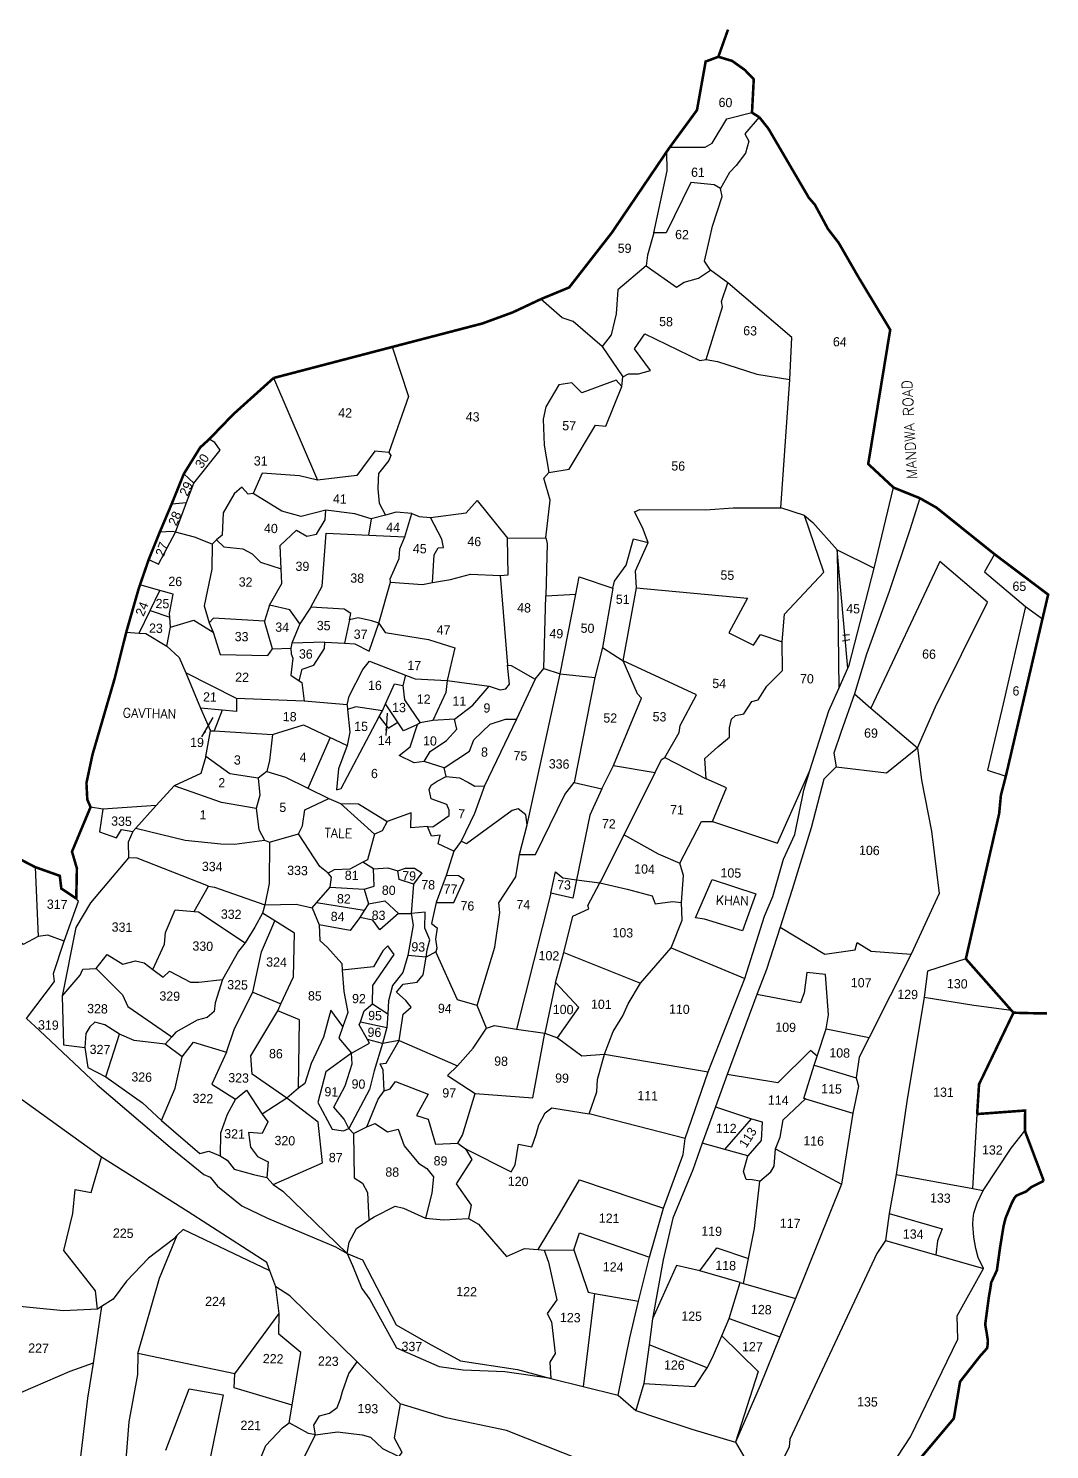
# Model space of a CAD drawing. Header units: metres. Extents: x 275735 to 277151, y 2071709 to 2073657.
# Drawn here: x 276339 to 277151, y 2072525 to 2073657 of the extents above; entities that cross this region are included whole.
import ezdxf
from ezdxf.enums import TextEntityAlignment as Align

# ---------------------------------------------------------------- set-up
doc = ezdxf.new("R2010")
doc.units = ezdxf.units.M
doc.linetypes.add('DIVIDE', pattern=[1.25, 0.5, -0.25, 0, -0.25, 0, -0.25])
for name, color, linetype in [('OFF', 1, 'Continuous'), ('OTHERS', 1, 'Continuous'), ('POLY_PARCEL', 6, 'Continuous'), ('POLY_ROAD', 30, 'Continuous'), ('POLY_WATER', 4, 'Continuous'), ('SYM_ARROW', 1, 'Continuous'), ('TEXT_MAPIN', 7, 'Continuous'), ('TEXT_MAPOUT', 7, 'Continuous'), ('TEXT_PARCEL', 7, 'Continuous'), ('V_BOUND_LINE', 7, 'Continuous'), ('V_DIVIDE_LINE', 7, 'DIVIDE')]:
    doc.layers.add(name, color=color, linetype=linetype)
doc.styles.get("Standard").update_dxf_attribs({"font": 'simplex.shx'})
doc.styles.add('TEXT_MAP', font='', dxfattribs={"height": 1.8})
doc.styles.get('TEXT_MAP').set_extended_font_data('Kruti Dev 050')
doc.dimstyles.get("Standard").update_dxf_attribs({"dimtxt": 0.18, "dimasz": 0.18, "dimexe": 0.18, "dimexo": 0.0625, "dimgap": 0.09, "dimtad": 0, "dimtih": 1, "dimtoh": 1, "dimdec": 4, "dimzin": 0, "dimdsep": 46, "dimtxsty": 'Standard', "dimcen": 0.09, "dimadec": 0, "dimazin": 0, "dimtfac": 1, "dimtdec": 4, "dimtofl": 0, "dimtmove": 0, "dimatfit": 3, "dimfxl": 1, "dimtolj": 1, "dimtzin": 0, "dimarcsym": 0})

# ---------------------------------------------------------------- blocks, each defined once
blk = doc.blocks.new('TEXTARROW')
blk.add_leader([(0.04, -0.01), (8.68, -0.01)], dimstyle='Standard', override={"dimtxt": 2.5, "dimasz": 2.5, "dimexe": 1.25, "dimexo": 0.625, "dimgap": 0.625, "dimtad": 1, "dimtih": 0, "dimtoh": 0, "dimzin": 8, "dimcen": 2.5, "dimtofl": 1})

msp = doc.modelspace()

# ---------------------------------------------------------------- linework, layer by layer
at = {"layer": 'OFF'}
for points in [[(276611.4, 2073266.4), (276609.5, 2073253.5)], [(276480, 2073077.2), (276483.7, 2073097.8)]]:
    msp.add_lwpolyline(points, dxfattribs=at)
at = {"layer": 'OTHERS'}
for points in [[(276991, 2073147.7), (276982.3, 2073241.8)], [(276987, 2073173.8), (276992.2, 2073174.5)], [(276986.5, 2073169.3), (276992.4, 2073170.3)]]:
    msp.add_lwpolyline(points, dxfattribs=at)
at = {"layer": 'POLY_PARCEL'}
for points in [[(276849.2, 2073562.5), (276877.4, 2073562.5), (276883, 2073565.8), (276894.6, 2073585), (276914.6, 2073590)], [(276920.4, 2073586.4), (276908.8, 2073573.2), (276912.1, 2073567.2), (276909.4, 2073557.8), (276902, 2073548), (276896.6, 2073542.4), (276889.4, 2073529.6)], [(276836.5, 2073494.2), (276847.1, 2073543.7), (276846.7, 2073558.9)], [(276889.4, 2073529.6), (276884.4, 2073532.5), (276865.8, 2073534.4), (276846.2, 2073494.2), (276836.5, 2073494.2)], [(276881.6, 2073464.5), (276876.8, 2073471.6), (276880.9, 2073488.9), (276883.1, 2073499.5), (276890.9, 2073523.2), (276889.4, 2073529.6)], [(276836.5, 2073494.2), (276831.3, 2073476.6), (276830.4, 2073468.1)], [(276830.4, 2073468.1), (276807.8, 2073449), (276806.6, 2073429.9), (276802.5, 2073413.1), (276795.3, 2073403.8)], [(276830.4, 2073468.1), (276854.4, 2073450.9), (276860.7, 2073455), (276872, 2073458.2), (276881.6, 2073464.5)], [(276895.3, 2073454.4), (276881.6, 2073464.5)], [(276878, 2073393.5), (276891.1, 2073435.3), (276890.2, 2073439.6), (276895.3, 2073454.4)], [(276944.8, 2073377.5), (276946.3, 2073411), (276895.3, 2073454.4)], [(276795.3, 2073403.8), (276772.3, 2073423.7), (276763.4, 2073426.6), (276746.6, 2073441.5)], [(276811.7, 2073379.7), (276816.4, 2073382), (276824.4, 2073381.9), (276833.9, 2073384.6), (276821.1, 2073401.8), (276829.4, 2073413.8), (276873.2, 2073392.7), (276878, 2073393.5)], [(276628.3, 2073403.4), (276641.3, 2073363.9), (276625.6, 2073319.4)], [(276795.3, 2073403.8), (276811.7, 2073379.7)], [(276878, 2073393.5), (276887.1, 2073391.8), (276918.4, 2073381.6), (276944.8, 2073377.5)], [(276533.9, 2073378.7), (276568.7, 2073297.2)], [(276811, 2073371.8), (276811.7, 2073379.7)], [(276937.6, 2073275.2), (276944.8, 2073377.5)], [(276811, 2073371.8), (276806.4, 2073376.9), (276779.2, 2073366.9), (276771.2, 2073374.7), (276760.9, 2073373.2), (276750.6, 2073355.6), (276748.3, 2073346), (276749.3, 2073325.2), (276753, 2073303.4)], [(276753, 2073303.4), (276769.2, 2073306), (276790.1, 2073341), (276798.2, 2073340.4), (276811, 2073371.8)], [(276470.3, 2073295), (276491.3, 2073321.1), (276487.2, 2073327.4), (276482.6, 2073329.9)], [(276625.6, 2073319.4), (276614.5, 2073320.4), (276600.1, 2073301), (276568.7, 2073297.2)], [(276625.6, 2073319.4), (276627.2, 2073316.9), (276625.5, 2073313.1), (276617.4, 2073302.6), (276617, 2073297.6), (276616.8, 2073290.4), (276617.8, 2073279), (276622.8, 2073269.4)], [(276462.4, 2073302.3), (276470.3, 2073295)], [(276568.7, 2073297.2), (276554.4, 2073300.8), (276524.8, 2073303), (276517.7, 2073286.6)], [(276750.4, 2073251.3), (276754, 2073281.3), (276749, 2073298.8), (276753, 2073303.4)], [(276464.5, 2073279.6), (276470.3, 2073295)], [(276517.7, 2073286.6), (276513.7, 2073286.1), (276508.5, 2073291.7), (276502.6, 2073286.4), (276493.7, 2073271.4), (276492.8, 2073253.5), (276488.5, 2073249.7)], [(276452.8, 2073278.5), (276464.5, 2073279.6)], [(276455.7, 2073256), (276464.5, 2073279.6)], [(276575.3, 2073273.3), (276555.7, 2073268.4), (276540.3, 2073272.5), (276517.7, 2073286.6)], [(276658.7, 2073267.5), (276687.2, 2073271.4), (276695.9, 2073281), (276720, 2073251)], [(276540, 2073226.6), (276539.1, 2073245.4), (276552, 2073257.5), (276560.3, 2073252.7), (276567.9, 2073254.3), (276575, 2073265.6), (276575.3, 2073273.3)], [(276622.8, 2073269.4), (276611.4, 2073266.4), (276598.6, 2073270.4), (276575.3, 2073273.3)], [(276643.8, 2073270.9), (276631.4, 2073271.7), (276622.8, 2073269.4)], [(276638.4, 2073252.2), (276643.8, 2073270.9)], [(276643.8, 2073270.9), (276649.7, 2073268.3), (276658.7, 2073267.5)], [(276667.8, 2073250.4), (276658.7, 2073267.5)], [(276831.9, 2073247.7), (276827.5, 2073259.5), (276821.1, 2073272), (276825.3, 2073274), (276877.6, 2073273.8), (276899.7, 2073275.2), (276937.6, 2073275.2)], [(276956.4, 2073269.1), (276937.6, 2073275.2)], [(276938.5, 2073168.6), (276940.4, 2073190.6), (276971.8, 2073224.1), (276956.4, 2073269.1)], [(276956.4, 2073269.1), (276963, 2073263.5), (276982.3, 2073241.8)], [(276434.5, 2073234.2), (276442.2, 2073230.4), (276455.7, 2073256)], [(276455.7, 2073256), (276453.5, 2073256.5), (276443.2, 2073255.8)], [(276484.9, 2073246.4), (276471, 2073251.9), (276455.7, 2073256)], [(276563.6, 2073196.2), (276572.6, 2073213), (276575.6, 2073255.1), (276638.4, 2073252.2)], [(276484.9, 2073246.4), (276484.8, 2073226.4), (276478.5, 2073197.2), (276482.5, 2073183.6)], [(276488.5, 2073249.7), (276484.9, 2073246.4)], [(276488.5, 2073249.7), (276494.3, 2073244.2), (276509.4, 2073242.5), (276516.7, 2073238.6), (276523.4, 2073232.1), (276540, 2073226.6)], [(276626.5, 2073218.7), (276633.8, 2073235), (276634.4, 2073242.6), (276638.4, 2073252.2)], [(276661.6, 2073237.9), (276664.9, 2073243.3), (276669.1, 2073243.8), (276667.8, 2073250.4)], [(276714.1, 2073221.4), (276720.5, 2073221.9), (276720, 2073251)], [(276720, 2073251), (276750.4, 2073251.3)], [(276750.4, 2073251.3), (276751.6, 2073246.8), (276750.6, 2073205.1)], [(276803.8, 2073211.3), (276805.3, 2073217), (276814.5, 2073229.5), (276820.4, 2073250.7), (276831.9, 2073247.7)], [(276822.6, 2073211.7), (276822, 2073225.2), (276831.9, 2073247.7)], [(276982.3, 2073241.8), (277011.9, 2073227.2)], [(276982.3, 2073241.8), (276983.7, 2073131.5)], [(276660.2, 2073215.7), (276661.6, 2073237.9)], [(277046.2, 2073084.2), (277060.6, 2073116.7), (277102, 2073200.2), (277064.1, 2073232.5), (277009.3, 2073115.8)], [(277107.7, 2073238.3), (277099.7, 2073224.2), (277132.2, 2073196.7)], [(276530.5, 2073197.7), (276540.5, 2073214.9), (276540, 2073226.6)], [(276660.2, 2073215.7), (276674.6, 2073218.3), (276690.5, 2073222.5), (276714.1, 2073221.4)], [(276714.1, 2073221.4), (276720.1, 2073150)], [(276774.4, 2073206.5), (276777, 2073220.2), (276803.8, 2073211.3)], [(276443.4, 2073209.5), (276427.5, 2073213.9)], [(276435.6, 2073193.6), (276443.4, 2073209.5)], [(276451.2, 2073188.2), (276450.9, 2073191), (276454, 2073206.6), (276443.4, 2073209.5)], [(276617.5, 2073183.3), (276626.9, 2073216)], [(276626.9, 2073216), (276626.5, 2073218.7)], [(276626.9, 2073216), (276652.4, 2073214.2), (276660.2, 2073215.7)], [(276803.8, 2073211.3), (276802.8, 2073204.9), (276795.5, 2073164.1)], [(276812, 2073153.4), (276822.6, 2073211.7)], [(276822.6, 2073211.7), (276911.1, 2073203.4), (276896.1, 2073175.7), (276915.7, 2073165.9), (276921.4, 2073174.3), (276938.5, 2073168.6)], [(276530.5, 2073197.7), (276526.6, 2073185.1)], [(276554.7, 2073183), (276546.9, 2073194), (276530.5, 2073197.7)], [(276748.8, 2073147.4), (276750.6, 2073205.1)], [(276750.6, 2073205.1), (276774.4, 2073206.5)], [(276761.8, 2073143.2), (276774.4, 2073206.5)], [(277132.2, 2073196.7), (277114.6, 2073119.1), (277102.1, 2073066.3), (277116.6, 2073061.5)], [(277132.2, 2073196.7), (277145.8, 2073187)], [(276426.9, 2073175.5), (276435.6, 2073193.6)], [(276435.6, 2073193.6), (276451.2, 2073188.2)], [(276451.7, 2073180.3), (276451.2, 2073188.2)], [(276451.7, 2073180.3), (276470.5, 2073185.9), (276485.7, 2073176.2)], [(276526.6, 2073185.1), (276485.9, 2073187.5), (276482.5, 2073183.6)], [(276532.9, 2073162.9), (276526.6, 2073185.1)], [(276563.6, 2073196.2), (276554.7, 2073183)], [(276594.2, 2073186.1), (276595.4, 2073191.1), (276589.9, 2073194.6), (276563.6, 2073196.2)], [(276594.2, 2073186.1), (276590.3, 2073167.5)], [(276617.5, 2073183.3), (276611.9, 2073185.4), (276601.1, 2073187.7), (276594.2, 2073186.1)], [(276416.6, 2073176.3), (276426.9, 2073175.5)], [(276426.9, 2073175.5), (276432.1, 2073175.1), (276448.8, 2073165)], [(276448.8, 2073165), (276451.7, 2073180.3)], [(276482.5, 2073183.6), (276485.7, 2073176.2)], [(276485.7, 2073176.2), (276491.3, 2073158.6), (276529.3, 2073157.7), (276532.9, 2073162.9)], [(276554.7, 2073183), (276548.5, 2073167.4)], [(276590.3, 2073167.5), (276598.4, 2073167), (276609.9, 2073161.2), (276617.5, 2073183.3)], [(276617.5, 2073183.3), (276622.6, 2073175.9), (276657.2, 2073170.5), (276678, 2073163.9), (276671.9, 2073137.7)], [(276448.8, 2073165), (276458.8, 2073156), (276463.9, 2073143.9)], [(276532.9, 2073162.9), (276547.6, 2073163.6)], [(276548.5, 2073167.4), (276547.6, 2073163.6)], [(276547.6, 2073163.6), (276547.8, 2073159), (276549.2, 2073155.5), (276547.6, 2073142.1), (276554.2, 2073137.6)], [(276574.5, 2073168.3), (276548.5, 2073167.4)], [(276554.2, 2073137.6), (276556.6, 2073146.7), (276565.8, 2073150), (276574.4, 2073163.2), (276574.5, 2073168.3)], [(276574.5, 2073168.3), (276590.3, 2073167.5)], [(276795.5, 2073164.1), (276789.5, 2073140.1)], [(276795.5, 2073164.1), (276812, 2073153.4)], [(276878.2, 2073059.5), (276877.1, 2073075.6), (276887.3, 2073084.9), (276896.6, 2073092.6), (276896.7, 2073100.2), (276898.3, 2073106.9), (276901.5, 2073109.9), (276908, 2073111.2), (276914.4, 2073121.1), (276919.5, 2073122.5), (276926.5, 2073133.3), (276938.9, 2073145.7), (276938.5, 2073168.6)], [(276592.5, 2073118.4), (276594.1, 2073125.4), (276605, 2073146.6), (276610.2, 2073153.1), (276638.9, 2073141.9)], [(276845.1, 2073076.4), (276856.7, 2073096.4), (276857.4, 2073102), (276870.5, 2073126.4), (276812, 2073153.4)], [(276823.5, 2073127.1), (276812, 2073153.4)], [(276504.4, 2073123.4), (276463.9, 2073143.9)], [(276463.9, 2073143.9), (276475.8, 2073115.8)], [(276638.9, 2073141.9), (276636.7, 2073133.9)], [(276638.9, 2073141.9), (276646.6, 2073139.1), (276671.9, 2073137.7)], [(276705.3, 2073133.2), (276714.1, 2073130.3), (276718.6, 2073131.2), (276721.7, 2073134.9), (276720.1, 2073150)], [(276720.1, 2073150), (276723, 2073149.7), (276742.1, 2073138.9)], [(276735.6, 2073022.8), (276761.8, 2073143.2)], [(276742.1, 2073138.9), (276748.8, 2073147.4)], [(276748.8, 2073147.4), (276761.8, 2073143.2)], [(276761.8, 2073143.2), (276789.5, 2073140.1)], [(276789.5, 2073140.1), (276773.1, 2073056.5)], [(276554.2, 2073137.6), (276556.3, 2073136.1), (276558.3, 2073121.3)], [(276623, 2073119.3), (276630.1, 2073135.1), (276636.7, 2073133.9)], [(276636.7, 2073133.9), (276638.1, 2073122.3), (276650.6, 2073104.1)], [(276671.9, 2073137.7), (276670.9, 2073128.1), (276660.7, 2073105.8)], [(276671.9, 2073137.7), (276705.3, 2073133.2)], [(276677.7, 2073107.1), (276692.5, 2073118.2), (276705.3, 2073133.2)], [(276742.1, 2073138.9), (276727.3, 2073106.9)], [(276504.4, 2073123.4), (276504.2, 2073113), (276492.9, 2073114.1)], [(276558.3, 2073121.3), (276504.4, 2073123.4)], [(276592.5, 2073118.4), (276558.3, 2073121.3)], [(276592.5, 2073118.4), (276592.8, 2073114.7)], [(276620.5, 2073113.7), (276623, 2073119.3)], [(276648.3, 2073102.8), (276637.3, 2073097.8), (276623, 2073119.3)], [(276804.4, 2073070.2), (276826.6, 2073123.7), (276823.5, 2073127.1)], [(276996.1, 2073127.1), (277009.3, 2073115.8)], [(276492.9, 2073114.1), (276475.8, 2073115.8)], [(276475.8, 2073115.8), (276483.7, 2073097.8), (276486.6, 2073097.6)], [(276492.9, 2073114.1), (276486.6, 2073097.6)], [(276592.4, 2073086.1), (276585.6, 2073067.3), (276584, 2073050.6), (276587.5, 2073051.8), (276617.8, 2073109.1)], [(276592.8, 2073114.7), (276594.5, 2073096.5), (276592.4, 2073086.1)], [(276599.2, 2073116.8), (276592.8, 2073114.7)], [(276620.5, 2073113.7), (276599.2, 2073116.8)], [(276617.8, 2073109.1), (276620.5, 2073113.7)], [(276617.8, 2073109.1), (276625.1, 2073099.7), (276632.8, 2073104.5)], [(276660.7, 2073105.8), (276650.6, 2073104.1)], [(276677.7, 2073107.1), (276660.7, 2073105.8)], [(276669.6, 2073068.1), (276689.7, 2073081.4), (276693.1, 2073090.6), (276706.1, 2073103), (276718.4, 2073107.1), (276727.3, 2073106.9)], [(276671.4, 2073090.1), (276679.6, 2073098.9), (276677.7, 2073107.1)], [(276727.3, 2073106.9), (276701.7, 2073054)], [(277009.3, 2073115.8), (277046.2, 2073084.2)], [(276486.6, 2073097.6), (276533.1, 2073094.7)], [(276533.1, 2073094.7), (276530.7, 2073074), (276528.6, 2073065.3)], [(276533.1, 2073094.7), (276557.7, 2073102.5), (276592.4, 2073086.1)], [(276653.6, 2073073.2), (276645.6, 2073072.1), (276633.9, 2073078.1), (276642.6, 2073085), (276648.3, 2073102.8)], [(276650.6, 2073104.1), (276648.3, 2073102.8)], [(276578.9, 2073092.3), (276561.2, 2073051.7)], [(276653.6, 2073073.2), (276658.4, 2073081.1), (276671.4, 2073090.1)], [(276981.5, 2073068.9), (277021.7, 2073064.3), (277046.2, 2073084.2)], [(277046.2, 2073084.2), (277049.4, 2073058.4), (277057.4, 2073017.8), (277063.5, 2072968.1), (277041.2, 2072919.8)], [(276521.5, 2073060.1), (276499.1, 2073063.4), (276480, 2073077.2), (276476, 2073063.7), (276454.6, 2073054)], [(276669.6, 2073068.1), (276653.6, 2073073.2)], [(276837.6, 2073064.6), (276842.7, 2073074.9), (276845.1, 2073076.4)], [(276845.1, 2073076.4), (276878.2, 2073059.5)], [(276528.6, 2073065.3), (276521.5, 2073060.1)], [(276528.6, 2073065.3), (276543.3, 2073060.7), (276577.9, 2073043.7)], [(276656.3, 2073021.4), (276660.5, 2073021.3), (276673.6, 2073030.2), (276673.7, 2073034.6), (276671.8, 2073039), (276659.2, 2073043.4), (276657.8, 2073050.9), (276659.3, 2073054.3), (276664.1, 2073057.7), (276671.1, 2073061.3)], [(276671.1, 2073061.3), (276669.6, 2073068.1)], [(276671.1, 2073061.3), (276681.7, 2073060.3), (276689.1, 2073056.6), (276694, 2073053.5), (276701.7, 2073054)], [(276795.1, 2073051.5), (276804.4, 2073070.2)], [(276804.4, 2073070.2), (276837.6, 2073064.6)], [(276812.8, 2073014.9), (276837.6, 2073064.6)], [(276883.1, 2073025.4), (276934.8, 2073008.3), (276960.6, 2073066)], [(276454.6, 2073054), (276440.5, 2073038.1)], [(276519.9, 2073035.7), (276492.4, 2073040.7), (276454.6, 2073054)], [(276521.5, 2073060.1), (276522.9, 2073046.4), (276519.9, 2073035.7)], [(276701.7, 2073054), (276693.7, 2073031.9), (276683.1, 2073009.8)], [(276729.5, 2072999.2), (276742.2, 2072999.3), (276765.6, 2073046.9), (276773.1, 2073056.5)], [(276773.1, 2073056.5), (276795.1, 2073051.5)], [(276795.1, 2073051.5), (276785.6, 2073030.5), (276775, 2072978.9)], [(276883.1, 2073025.4), (276894.3, 2073052.4), (276878.2, 2073059.5)], [(276440.5, 2073038.1), (276397.9, 2073035.4)], [(276440.5, 2073038.1), (276424.3, 2073020.1)], [(276587.2, 2073039.9), (276601.3, 2073039.5), (276624.3, 2073025.6)], [(276397.9, 2073035.4), (276388.2, 2073037)], [(276397.9, 2073035.4), (276395.3, 2073017.2), (276408.8, 2073012.6), (276412.7, 2073019.2), (276421.9, 2073017.4)], [(276519.9, 2073035.7), (276522, 2073019.2), (276526.6, 2073010.7)], [(276656.3, 2073021.4), (276643.1, 2073020.5), (276643.4, 2073032.4), (276624.3, 2073025.6)], [(276735.6, 2073022.8), (276734.5, 2073030.7), (276728.6, 2073035.6), (276723.6, 2073034.2), (276687.5, 2073007.7), (276683.1, 2073009.8)], [(276421.9, 2073017.4), (276418.1, 2073008.9), (276418.3, 2072996.5)], [(276424.3, 2073020.1), (276421.9, 2073017.4)], [(276424.3, 2073020.1), (276463.6, 2073010.7), (276491.9, 2073007.8), (276502.8, 2073007.5), (276526.6, 2073010.7)], [(276530.6, 2073009.1), (276553.8, 2073015.7)], [(276624.3, 2073025.6), (276620.2, 2073018), (276614.1, 2073015.4)], [(276677.2, 2073001.8), (276664.9, 2073007.6), (276666.3, 2073014.7), (276659.6, 2073013.9), (276656.3, 2073021.4)], [(276729.5, 2072999.2), (276735.6, 2073022.8)], [(276857.1, 2072992.4), (276874.5, 2073025.4), (276883.1, 2073025.4)], [(276526.6, 2073010.7), (276530.6, 2073009.1)], [(276530.6, 2073009.1), (276530.4, 2072976), (276526.9, 2072959.2)], [(276683.1, 2073009.8), (276677.2, 2073001.8)], [(276793.6, 2072976.6), (276794, 2072977.3), (276812.8, 2073014.9)], [(276812.8, 2073014.9), (276839.8, 2072999.7), (276857.1, 2072992.4)], [(276418.3, 2072996.5), (276388.1, 2072960.6), (276376.4, 2072941.1), (276365.5, 2072886.3)], [(276482, 2072974.1), (276425.2, 2072996.2), (276418.3, 2072996.5)], [(276613.4, 2072987.8), (276604.8, 2072993)], [(276677.2, 2073001.8), (276671.3, 2072982.5)], [(276695.9, 2072879), (276710, 2072925.4), (276713.8, 2072953.1), (276713, 2072960.6), (276726.6, 2072981.4), (276729.5, 2072999.2)], [(276344, 2072989.2), (276346.6, 2072933.8)], [(276579, 2072973.1), (276579.9, 2072981.2), (276577.4, 2072984.4)], [(276606, 2072971.7), (276613.8, 2072973.9), (276613.4, 2072987.8)], [(276613.4, 2072987.8), (276624.7, 2072988.6), (276632.8, 2072986.1)], [(276632.8, 2072986.1), (276638.7, 2072988.3), (276645.9, 2072988.4), (276651.9, 2072984.7), (276645.3, 2072975.7)], [(276645.3, 2072975.7), (276633.9, 2072979.2), (276632.8, 2072986.1)], [(276663.3, 2072961.1), (276677.2, 2072961), (276685.6, 2072979.4), (276680.9, 2072982.2), (276671.3, 2072982.5)], [(276671.3, 2072982.5), (276663.3, 2072961.1)], [(276754.4, 2072968.5), (276758.3, 2072985.5), (276764.1, 2072980.7), (276775, 2072978.9)], [(276858.4, 2072961), (276860.1, 2072982.4), (276857.1, 2072992.4)], [(276346.6, 2072933.8), (276334.5, 2072927.4), (276323, 2072937.1), (276318.2, 2072963.1), (276313.1, 2072979.6)], [(276470.6, 2072953.8), (276482, 2072974.1)], [(276482, 2072974.1), (276486.7, 2072973.2), (276526.9, 2072959.2)], [(276568, 2072960.7), (276579, 2072973.1)], [(276579, 2072973.1), (276606, 2072971.7)], [(276606, 2072971.7), (276609.5, 2072959.9)], [(276645.3, 2072975.7), (276643.3, 2072952.1)], [(276775, 2072978.9), (276772, 2072964.4), (276754.4, 2072968.5)], [(276775, 2072978.9), (276793.6, 2072976.6)], [(276784, 2072958.5), (276793.6, 2072976.6)], [(276793.6, 2072976.6), (276815.3, 2072971.6), (276835.2, 2072966.2), (276837.5, 2072960), (276851.3, 2072961.8), (276858.4, 2072961)], [(276869.7, 2072948.7), (276882.8, 2072979.4), (276917.7, 2072968), (276907.1, 2072938.3), (276876.8, 2072947.7), (276869.7, 2072948.7)], [(276367.2, 2072930.1), (276378.6, 2072961.9), (276376.8, 2072964.1)], [(276526.9, 2072959.2), (276524.9, 2072952.6)], [(276526.9, 2072959.2), (276551.9, 2072959.7), (276564.5, 2072956.8), (276564.5, 2072956.7)], [(276564.5, 2072956.7), (276568, 2072960.7)], [(276605.9, 2072954.5), (276568, 2072960.7)], [(276609.5, 2072959.9), (276605.9, 2072954.5)], [(276609.5, 2072959.9), (276622.3, 2072962.2), (276633.3, 2072952.3)], [(276663.3, 2072961.1), (276659.4, 2072944.3), (276664.1, 2072940.7), (276662.6, 2072931.8), (276663.9, 2072924.6), (276663, 2072921.7)], [(276754.4, 2072968.5), (276727.3, 2072860)], [(276850.2, 2072925), (276859, 2072946.9), (276858.4, 2072961)], [(276437.8, 2072907.7), (276447.1, 2072927.9), (276447.9, 2072937.2), (276455.5, 2072955.2), (276470.6, 2072953.8)], [(276470.6, 2072953.8), (276474.1, 2072953.5), (276511.1, 2072928.9)], [(276524.9, 2072952.6), (276519, 2072941.3), (276511.1, 2072928.9)], [(276534.9, 2072946.3), (276524.9, 2072952.6)], [(276564.5, 2072956.7), (276570, 2072943.1)], [(276602.4, 2072949.1), (276594.8, 2072938.8), (276570, 2072943.1)], [(276605.9, 2072954.5), (276602.4, 2072949.1)], [(276633.3, 2072952.3), (276618.5, 2072939.1), (276612.8, 2072946.8), (276602.4, 2072949.1)], [(276633.3, 2072952.3), (276643.3, 2072952.1)], [(276643.3, 2072952.1), (276644.9, 2072942.8), (276640.8, 2072918.8)], [(276655.4, 2072917.5), (276656, 2072923.4), (276658.2, 2072931.2), (276654.1, 2072940.6), (276654.4, 2072953.2), (276643.3, 2072952.1)], [(276764.8, 2072921.1), (276772.1, 2072950.1), (276784.7, 2072956), (276784, 2072958.5)], [(276517.3, 2072889.5), (276524.2, 2072921.7), (276534.9, 2072946.3)], [(276539.7, 2072880.3), (276549.6, 2072901.7), (276550.4, 2072936.5), (276534.9, 2072946.3)], [(276570, 2072943.1), (276570.7, 2072930.8), (276576.7, 2072925.1), (276588.1, 2072912.3), (276588.5, 2072907.2)], [(276936.9, 2072941.2), (276972.6, 2072919.8), (276996.8, 2072923.3), (276998.2, 2072929), (277009.5, 2072922.1), (277041.2, 2072919.8)], [(276337.2, 2072868.7), (276359.5, 2072898), (276358.7, 2072904.3), (276367.2, 2072930.1)], [(276367.2, 2072930.1), (276354.1, 2072934.9), (276346.6, 2072933.8)], [(276511.1, 2072928.9), (276505.8, 2072922.2), (276493.3, 2072899.7)], [(276612.6, 2072880.2), (276612.9, 2072894.9), (276629.8, 2072919.6), (276624.9, 2072926.4), (276620.9, 2072922.6), (276613.3, 2072909.8), (276588.5, 2072907.2)], [(276825.9, 2072896.8), (276850.2, 2072925)], [(276850.2, 2072925), (276908.9, 2072900.4)], [(276392.6, 2072908.5), (276401.4, 2072919.5), (276413.8, 2072911.9), (276423.9, 2072914.6), (276430.8, 2072913), (276437.8, 2072907.7)], [(276640.8, 2072918.8), (276636.8, 2072905.3), (276628.5, 2072894.9), (276625.2, 2072882.6), (276624.7, 2072872.3)], [(276633.8, 2072851.2), (276637, 2072872.1), (276643.4, 2072877.6), (276639, 2072882.9), (276631.7, 2072889.6), (276637.1, 2072895.8), (276648.2, 2072897.6), (276652.8, 2072903.4), (276655.4, 2072917.5)], [(276655.4, 2072917.5), (276640.8, 2072918.8)], [(276663, 2072921.7), (276655.4, 2072917.5)], [(276695.9, 2072879), (276680.2, 2072883.4), (276663, 2072921.7)], [(276758.1, 2072897.2), (276764.8, 2072921.1)], [(276764.8, 2072921.1), (276825.9, 2072896.8)], [(277041.2, 2072919.8), (277007.9, 2072853.4)], [(277084.8, 2072916.1), (277054.4, 2072906.4), (277051.7, 2072885.5)], [(276365.5, 2072886.3), (276379.9, 2072903), (276382, 2072907.8), (276392.6, 2072908.5)], [(276392.6, 2072908.5), (276413.7, 2072887.5), (276417.9, 2072878.2), (276452.8, 2072854)], [(276437.8, 2072907.7), (276446, 2072901.6), (276450.9, 2072906.4), (276467.7, 2072897.5), (276474.4, 2072897.6), (276493.3, 2072899.7)], [(276588.5, 2072907.2), (276589.8, 2072890.1), (276592.9, 2072873.3), (276589, 2072862.1)], [(276973.5, 2072860.3), (276975.6, 2072871.6), (276973.2, 2072903.6), (276958.2, 2072905.1), (276956.1, 2072889), (276953.3, 2072881), (276918.5, 2072887.7)], [(276493.3, 2072899.7), (276487.3, 2072881.1), (276486.5, 2072874.2), (276481.1, 2072869.4), (276473.1, 2072867.2), (276456.1, 2072857.8), (276452.8, 2072854)], [(276758.1, 2072897.2), (276749.7, 2072857)], [(276759.7, 2072853.3), (276776.7, 2072877.4), (276758.1, 2072897.2)], [(276797.3, 2072840.3), (276804.2, 2072858.2), (276811.9, 2072870.7), (276816.1, 2072880.2), (276825.9, 2072896.8)], [(276365.5, 2072886.3), (276366.6, 2072847.6), (276383.7, 2072845.4)], [(276496.4, 2072841.7), (276502.8, 2072860.7), (276517.3, 2072889.5)], [(276517.3, 2072889.5), (276539.7, 2072880.3)], [(276537.1, 2072874.6), (276539.7, 2072880.3)], [(276602.9, 2072866), (276605.9, 2072874.7), (276612.6, 2072880.2)], [(276612.6, 2072880.2), (276624.7, 2072872.3)], [(277051.7, 2072885.5), (277037.8, 2072802.4), (277029.3, 2072744.4)], [(277051.7, 2072885.5), (277091.2, 2072879.3), (277121, 2072875.1)], [(276544.3, 2072805.2), (276516.8, 2072824.3), (276515.7, 2072838.8), (276537.1, 2072874.6)], [(276553.8, 2072813.2), (276554.6, 2072867.6), (276537.1, 2072874.6)], [(276589, 2072862.1), (276579.4, 2072875.1), (276573.6, 2072853.6), (276563.8, 2072832.8), (276558.7, 2072816.9), (276553.8, 2072813.2)], [(276624.7, 2072872.3), (276624.1, 2072861.4)], [(276703.2, 2072860.8), (276695.9, 2072879)], [(276411.1, 2072856), (276399.5, 2072863.6), (276391.7, 2072865.6), (276387.6, 2072861.9), (276384.4, 2072856.7), (276383.7, 2072845.4)], [(276589, 2072862.1), (276585.9, 2072852.8), (276595.8, 2072841)], [(276608.5, 2072851.9), (276601.9, 2072863.6), (276602.9, 2072866)], [(276602.9, 2072866), (276624.1, 2072861.4)], [(276624.1, 2072861.4), (276620.4, 2072848.8)], [(276680.1, 2072830.8), (276692.8, 2072845), (276703.2, 2072860.8)], [(276694.4, 2072808.8), (276740.2, 2072805.3), (276749.7, 2072857)], [(276703.2, 2072860.8), (276709.7, 2072863.1), (276727.3, 2072860)], [(276727.3, 2072860), (276749.7, 2072857)], [(276749.7, 2072857), (276759.7, 2072853.3)], [(276966.5, 2072838.5), (276973.5, 2072860.3)], [(276973.5, 2072860.3), (277007.9, 2072853.4)], [(276400.3, 2072822), (276411.1, 2072856)], [(276447.6, 2072848.1), (276422.8, 2072851.2), (276411.1, 2072856)], [(276452.8, 2072854), (276447.6, 2072848.1)], [(276461, 2072838), (276447.6, 2072848.1)], [(276461, 2072838), (276470.1, 2072849.8), (276496.4, 2072841.7)], [(276595.8, 2072841), (276610.1, 2072849), (276608.5, 2072851.9)], [(276620.4, 2072848.8), (276608.5, 2072851.9)], [(276620.4, 2072848.8), (276613.8, 2072826.8)], [(276621.8, 2072810.9), (276621, 2072827.5), (276618.8, 2072832.5), (276623.5, 2072833.1), (276633.8, 2072851.2)], [(276633.8, 2072851.2), (276620.4, 2072848.8)], [(276633.8, 2072851.2), (276680.1, 2072830.8)], [(276759.7, 2072853.3), (276779.2, 2072838.8), (276797.3, 2072840.3)], [(277007.9, 2072853.4), (277000, 2072837.7), (276997.5, 2072821.4)], [(276383.7, 2072845.4), (276386, 2072829.5), (276400.3, 2072822)], [(276444.7, 2072787.3), (276455.6, 2072813.1), (276461, 2072838)], [(276496.4, 2072841.7), (276484.6, 2072816.2), (276503.6, 2072804.3)], [(276595.8, 2072841), (276575.3, 2072826.1), (276569.1, 2072801.8), (276580.4, 2072780.5), (276589.5, 2072779), (276593.6, 2072780.9)], [(276593.6, 2072780.9), (276589.9, 2072788.3), (276581.8, 2072797.9), (276590.9, 2072815), (276596.5, 2072832.6), (276595.8, 2072841)], [(276785, 2072792.6), (276791.1, 2072810.1), (276791.6, 2072819.9), (276797.3, 2072840.3)], [(276797.3, 2072840.3), (276879.6, 2072826)], [(276966.5, 2072838.5), (276961.1, 2072843), (276935.1, 2072817.3), (276894.9, 2072824)], [(276964.2, 2072831.4), (276966.5, 2072838.5)], [(276613.8, 2072826.8), (276610.3, 2072812), (276593.6, 2072780.9)], [(276680.1, 2072830.8), (276672.2, 2072823.1), (276694.4, 2072808.8)], [(276957.1, 2072804.5), (276955.9, 2072805), (276964.2, 2072831.4)], [(276964.2, 2072831.4), (276997.5, 2072821.4)], [(276400.3, 2072822), (276429.5, 2072801.4), (276444.7, 2072787.3)], [(276553.8, 2072813.2), (276544.3, 2072805.2)], [(276621.8, 2072810.9), (276626.5, 2072812.6), (276630.9, 2072818.3), (276657, 2072808.2), (276647.5, 2072791.4), (276656.8, 2072788.5), (276662.6, 2072768.5), (276680.5, 2072769.4)], [(276999.3, 2072814.7), (276994.8, 2072793.2)], [(276997.5, 2072821.4), (276999.3, 2072814.7)], [(276503.6, 2072804.3), (276496.8, 2072792.1), (276491.7, 2072777.3), (276491.3, 2072759.3)], [(276503.6, 2072804.3), (276512.3, 2072811.4), (276524.8, 2072792.5)], [(276544.3, 2072805.2), (276524.8, 2072792.5)], [(276533.6, 2072736.4), (276572.8, 2072753.7), (276569.2, 2072786), (276544.3, 2072805.2)], [(276608, 2072782.2), (276617.1, 2072804.4), (276621.8, 2072810.9)], [(276680.5, 2072769.4), (276684.1, 2072775.7), (276694.4, 2072808.8)], [(276933.3, 2072764.9), (276937, 2072774.1), (276939.3, 2072787.9), (276957.1, 2072804.5)], [(276957.1, 2072804.5), (276994.8, 2072793.2)], [(276524.8, 2072792.5), (276529.3, 2072786.2), (276524.7, 2072777), (276513.8, 2072777.9), (276515.4, 2072766.2), (276521, 2072758.7), (276529.4, 2072754.4), (276528.5, 2072742)], [(276686.7, 2072764.7), (276722.8, 2072746.6), (276726.1, 2072752), (276728.8, 2072768.5), (276739.3, 2072766.4), (276742.9, 2072776.3), (276745, 2072783.9), (276749.9, 2072793.5), (276755.3, 2072797.5), (276785, 2072792.6)], [(276861.5, 2072773), (276785, 2072792.6)], [(276885.5, 2072798.2), (276914.3, 2072788.7)], [(276994.8, 2072793.2), (276985.8, 2072736.6)], [(277090.4, 2072733.1), (277093.8, 2072792.5)], [(276444.7, 2072787.3), (276475.2, 2072761.2), (276482.4, 2072762.9), (276491.3, 2072759.3)], [(276593.6, 2072780.9), (276597.4, 2072777.1)], [(276597.4, 2072777.1), (276608, 2072782.2)], [(276608, 2072782.2), (276614.7, 2072784.9), (276624.5, 2072778.2), (276633.1, 2072780.4), (276637.7, 2072767.2), (276649.3, 2072753.5), (276655.9, 2072749.2), (276661.2, 2072742.5), (276659.9, 2072729.4), (276654.8, 2072709.5)], [(276892.9, 2072764.2), (276914.3, 2072788.7)], [(276914.3, 2072788.7), (276922.8, 2072786.2), (276922, 2072771.4), (276911.2, 2072759.1)], [(276597.4, 2072777.1), (276598.1, 2072741.8), (276604.6, 2072737.5), (276608.6, 2072730), (276609.7, 2072707.9)], [(276680.5, 2072769.4), (276686.7, 2072764.7)], [(276892.9, 2072764.2), (276874.9, 2072769.2)], [(276393.6, 2072637.1), (276392.2, 2072651.8), (276366.9, 2072683.8), (276374.2, 2072713.2), (276375.8, 2072732.3), (276388.6, 2072729.9), (276397, 2072758.1)], [(276491.3, 2072759.3), (276497, 2072755.7), (276502.5, 2072748.6), (276517.9, 2072744.3), (276528.5, 2072742)], [(276686.7, 2072764.7), (276691.6, 2072756.2), (276679.1, 2072736.8), (276691, 2072719.9), (276689, 2072709.4)], [(276911.2, 2072759.1), (276892.9, 2072764.2)], [(276920.9, 2072739), (276914.8, 2072740.2), (276910, 2072740.5), (276907.9, 2072746.7), (276911.2, 2072759.1)], [(276920.9, 2072739), (276929.7, 2072746.5), (276932.2, 2072751), (276933.3, 2072764.9)], [(276933.3, 2072764.9), (276985.8, 2072736.6)], [(277029.3, 2072744.4), (277023.8, 2072713.2)], [(277029.3, 2072744.4), (277090.4, 2072733.1)], [(276528.5, 2072742), (276533.6, 2072736.4)], [(276533.6, 2072736.4), (276541.1, 2072731.2), (276592.5, 2072681.5)], [(276744.4, 2072684.6), (276761.5, 2072712.8), (276777.2, 2072740.1), (276844.1, 2072717.6)], [(276911.7, 2072677.5), (276916.5, 2072701.4), (276920.9, 2072739)], [(276985.8, 2072736.6), (276949.1, 2072645.5)], [(277090.4, 2072733.1), (277098.6, 2072731.6)], [(276609.7, 2072707.9), (276614, 2072710.7), (276630.6, 2072719.1), (276637.3, 2072717.5), (276654.8, 2072709.5)], [(277023.8, 2072713.2), (277020.8, 2072691.9)], [(277023.8, 2072713.2), (277066, 2072701.2), (277062.3, 2072691.4), (277060.8, 2072680.5)], [(276530.8, 2072667.5), (276461.9, 2072700.6), (276457.2, 2072696)], [(276592.5, 2072681.5), (276593.9, 2072690.4), (276599.9, 2072701.4), (276609.7, 2072707.9)], [(276654.8, 2072709.5), (276669.3, 2072708.2), (276689, 2072709.4)], [(276689, 2072709.4), (276697, 2072704.7), (276719.3, 2072679.1), (276733.6, 2072685.5), (276744.4, 2072684.6)], [(276457.2, 2072696), (276454.1, 2072692.8), (276434.3, 2072677.7), (276416.9, 2072659.3), (276406.1, 2072645.2), (276396.9, 2072639.3)], [(276425.8, 2072601.9), (276443, 2072661.8), (276457.2, 2072696)], [(276772.8, 2072684.3), (276777.4, 2072697.8), (276833.1, 2072678.6)], [(277020.8, 2072691.9), (277014, 2072681.4), (276944.7, 2072533.5), (276944.2, 2072527.5), (276925.6, 2072489.9)], [(277020.8, 2072691.9), (277060.8, 2072680.5)], [(276592.5, 2072681.5), (276604.6, 2072676.5), (276631.4, 2072624.5), (276656.8, 2072610), (276682.5, 2072595.9), (276728.1, 2072589.1), (276754.5, 2072582)], [(276744.4, 2072684.6), (276749.1, 2072684.2)], [(276749.1, 2072684.2), (276772.8, 2072684.3)], [(276749.1, 2072684.2), (276752.7, 2072674.5), (276759.2, 2072644.5), (276751.6, 2072633.6), (276755, 2072627.1), (276758, 2072601.7), (276753.8, 2072594.9), (276754.5, 2072582)], [(276772.8, 2072684.3), (276784.2, 2072650.6), (276789.3, 2072649.7)], [(276873, 2072667.6), (276886.7, 2072686), (276911.7, 2072677.5)], [(276907.8, 2072657.6), (276911.7, 2072677.5)], [(277060.8, 2072680.5), (277098.9, 2072669.6)], [(276873, 2072667.6), (276854.6, 2072671.9), (276835.3, 2072629.5)], [(276905.1, 2072658.4), (276873, 2072667.6)], [(276538.4, 2072633.7), (276535.6, 2072654.9)], [(276896.4, 2072629.8), (276905.1, 2072658.4)], [(276905.1, 2072658.4), (276907.8, 2072657.6)], [(276907.8, 2072657.6), (276949.1, 2072645.5)], [(276393.6, 2072637.1), (276366.6, 2072635.7), (276296.5, 2072642.7), (276287.2, 2072617.4), (276306, 2072613.3), (276301.6, 2072607)], [(276789.3, 2072649.7), (276780.1, 2072575.6)], [(276789.3, 2072649.7), (276824.4, 2072643.5)], [(276949.1, 2072645.5), (276936.7, 2072615)], [(276396.9, 2072639.3), (276390.3, 2072594)], [(276396.9, 2072639.3), (276393.6, 2072637.1)], [(276503.1, 2072585.5), (276538.4, 2072633.7)], [(276548.6, 2072560.7), (276555.6, 2072602.5), (276538, 2072617.3), (276538.4, 2072633.7)], [(276890.5, 2072615.8), (276896.4, 2072629.8)], [(276896.4, 2072629.8), (276936.7, 2072615)], [(276879, 2072590.3), (276832.8, 2072608.6)], [(276879, 2072590.3), (276883.2, 2072598.7), (276890.5, 2072615.8)], [(276890.5, 2072615.8), (276919.6, 2072587.5), (276901.5, 2072531.1)], [(276936.7, 2072615), (276921.2, 2072576.4), (276901.5, 2072531.1)], [(276390.3, 2072594), (276371.8, 2072587.5), (276332.4, 2072570.5), (276310.4, 2072582.6), (276309.6, 2072596.5), (276301.6, 2072607)], [(276425.8, 2072601.9), (276425.5, 2072585.1), (276418.7, 2072547.3), (276415, 2072500.4)], [(276503.1, 2072585.5), (276425.8, 2072601.9)], [(276390.3, 2072594), (276385.7, 2072566.1), (276379.6, 2072515.2), (276380.9, 2072507.6), (276374.5, 2072487.1)], [(276548.6, 2072560.7), (276502.6, 2072574.4), (276503.1, 2072585.5)], [(276567.3, 2072537), (276565.9, 2072544.6), (276570.3, 2072552.2), (276578.4, 2072554.4), (276584.5, 2072558.8), (276587.1, 2072565.6), (276588.7, 2072571.5), (276593.8, 2072585.8), (276600.3, 2072595.1)], [(276828.5, 2072577.9), (276869.2, 2072575.5), (276879, 2072590.3)], [(276448.1, 2072524.9), (276466.7, 2072573.7), (276493.7, 2072568.9), (276478.2, 2072493.9), (276495.7, 2072496.1), (276511.5, 2072488.7)], [(276546.2, 2072546.6), (276548.6, 2072560.7)], [(276634.5, 2072561.6), (276629.8, 2072534.6), (276635.8, 2072523.1), (276633.5, 2072519.9)], [(276511.5, 2072488.7), (276518.6, 2072493.2), (276523.7, 2072504.2), (276524.2, 2072520.1), (276527.7, 2072528.4), (276540.9, 2072542.7), (276546.2, 2072546.6)], [(276567.3, 2072537), (276561.6, 2072538.2), (276546.2, 2072546.6)], [(276610.7, 2072499.2), (276594, 2072503.2), (276594.5, 2072510.1), (276555.4, 2072513.9), (276567.3, 2072537)], [(276567.3, 2072537), (276584.7, 2072539.3), (276604.4, 2072537), (276610.9, 2072535.1), (276620.6, 2072526.2), (276633.5, 2072519.9)]]:
    msp.add_lwpolyline(points, dxfattribs=at)
at = {"layer": 'POLY_ROAD'}
for points in [[(277011.9, 2073227.2), (277027.3, 2073291.4)], [(277048.1, 2073283), (277040.2, 2073257.7), (277023.8, 2073208.7), (277005.7, 2073158.8), (276996.1, 2073127.1)], [(276991, 2073147.7), (276991.9, 2073149.9), (277011.9, 2073227.2)], [(276983.7, 2073131.5), (276991, 2073147.7)], [(276960.6, 2073066), (276975.7, 2073113.7), (276983.7, 2073131.5)], [(276996.1, 2073127.1), (276985.3, 2073096.4), (276979.7, 2073079.9)], [(276979.7, 2073079.9), (276981.5, 2073068.9)], [(276908.9, 2072900.4), (276924.6, 2072950), (276931.2, 2072965.7), (276939.7, 2072995.4), (276948.8, 2073015.2), (276955.8, 2073050.3), (276960.6, 2073066)], [(276981.5, 2073068.9), (276971.7, 2073059.2), (276961.7, 2073020.5), (276946.7, 2072971.3), (276936.9, 2072941.2)], [(276936.9, 2072941.2), (276926.2, 2072907.5), (276918.5, 2072887.7)], [(276879.6, 2072826), (276908.9, 2072900.4)], [(276918.5, 2072887.7), (276894.9, 2072824)], [(276861.5, 2072773), (276879.6, 2072826)], [(276894.9, 2072824), (276885.5, 2072798.2)], [(276885.5, 2072798.2), (276874.9, 2072769.2)], [(277098.6, 2072731.6), (277120.8, 2072765.3), (277131.8, 2072779.1)], [(276874.9, 2072769.2), (276867.4, 2072748.1), (276851.6, 2072709.5), (276843.9, 2072676.4)], [(276844.1, 2072717.6), (276859.9, 2072760.2), (276861.5, 2072773)], [(277098.9, 2072669.6), (277094.5, 2072678.3), (277092.8, 2072685.4), (277091.1, 2072694.5), (277090.4, 2072704.5), (277090.5, 2072709.2), (277091.1, 2072713.5), (277093.9, 2072721.5), (277098.6, 2072731.6)], [(276833.1, 2072678.6), (276844.1, 2072717.6)], [(276824.4, 2072643.5), (276833.1, 2072678.6)], [(276843.9, 2072676.4), (276835.3, 2072629.5)], [(276988.6, 2072433.2), (277007.4, 2072457.4), (277011, 2072478), (277020.1, 2072503.9), (277040.8, 2072535.5), (277078.5, 2072613.1), (277078, 2072631.8), (277098.9, 2072669.6)], [(276808, 2072568.5), (276817.3, 2072614.4), (276824.4, 2072643.5)], [(276835.3, 2072629.5), (276832.8, 2072608.6)], [(276832.8, 2072608.6), (276828.5, 2072577.9)], [(276828.5, 2072577.9), (276822.1, 2072556.5)]]:
    msp.add_lwpolyline(points, dxfattribs=at)
at = {"layer": 'POLY_WATER'}
for points in [[(276553.8, 2073015.7), (276556.9, 2073022.1), (276558.7, 2073034.8), (276577.9, 2073043.7)], [(276577.9, 2073043.7), (276587.2, 2073039.9)], [(276587.2, 2073039.9), (276614.1, 2073015.4)], [(276577.4, 2072984.4), (276570.6, 2072989.6), (276553.8, 2073015.7)], [(276614.1, 2073015.4), (276608.5, 2072995), (276604.8, 2072993)], [(276604.8, 2072993), (276594.5, 2072987.5), (276582, 2072987.1), (276577.4, 2072984.4)], [(276337.2, 2072868.7), (276347.6, 2072859), (276393.5, 2072815.8), (276451.5, 2072766), (276478.2, 2072744.4), (276483.3, 2072742.2), (276489.3, 2072735.1), (276508.7, 2072719.3), (276528.9, 2072709.5), (276583.1, 2072686.7), (276592.5, 2072681.5)], [(276397, 2072758.1), (276326.5, 2072808.8)], [(276530.8, 2072667.5), (276530, 2072669.7), (276528.4, 2072674.3), (276465.8, 2072714.5), (276397, 2072758.1)], [(276592.5, 2072681.5), (276596.7, 2072671.9), (276604, 2072653.5), (276610.4, 2072644.8), (276631.6, 2072606.3), (276665.7, 2072591.5), (276684.8, 2072588.9), (276718, 2072587.5), (276753, 2072582.4), (276754.5, 2072582)], [(276535.6, 2072654.9), (276530.8, 2072667.5)], [(276600.3, 2072595.1), (276546.8, 2072647.7), (276535.6, 2072654.9)], [(276634.5, 2072561.6), (276600.3, 2072595.1)], [(276754.5, 2072582), (276780.1, 2072575.6)], [(276780.1, 2072575.6), (276808, 2072568.5)], [(276808, 2072568.5), (276822.1, 2072556.5)], [(276793.4, 2072510.9), (276719.3, 2072540.4), (276671.1, 2072550.5), (276634.5, 2072561.6)], [(276822.1, 2072556.5), (276838.6, 2072550.7), (276866.7, 2072541.5), (276901.5, 2072531.1)], [(276901.5, 2072531.1), (276925.6, 2072489.9)]]:
    msp.add_lwpolyline(points, dxfattribs=at)
at = {"layer": 'V_BOUND_LINE', "const_width": 2.05}
for points in [[(276849.2, 2073562.5), (276870.8, 2073592), (276877.7, 2073630.7), (276887.8, 2073634.5), (276898.8, 2073631.2), (276908.9, 2073624), (276916, 2073616.6), (276914.6, 2073590)], [(276914.6, 2073590), (276920.4, 2073586.4)], [(276920.4, 2073586.4), (276927.7, 2073577.2), (276959.8, 2073522.3), (276964.7, 2073516.6), (276975.1, 2073497.3), (276983.6, 2073486.3), (276999.5, 2073458.7), (277024.6, 2073417.1), (277007.1, 2073310.2), (277027.3, 2073291.4)], [(276746.6, 2073441.5), (276769.1, 2073450.8), (276803.1, 2073494.5), (276846.7, 2073558.9)], [(276846.7, 2073558.9), (276849.2, 2073562.5)], [(276628.3, 2073403.4), (276700, 2073422.1), (276724.3, 2073431), (276746.6, 2073441.5)], [(276533.9, 2073378.7), (276628.3, 2073403.4)], [(276482.6, 2073329.9), (276501.6, 2073349.6), (276533.9, 2073378.7)], [(276462.4, 2073302.3), (276475.4, 2073323.3), (276482.6, 2073329.9)], [(276452.8, 2073278.5), (276462.4, 2073302.3)], [(277027.3, 2073291.4), (277048.1, 2073283)], [(276443.2, 2073255.8), (276452.8, 2073278.5)], [(277048.1, 2073283), (277061.5, 2073275.4), (277107.7, 2073238.3)], [(276434.5, 2073234.2), (276443.2, 2073255.8)], [(276427.5, 2073213.9), (276434.5, 2073234.2)], [(277107.7, 2073238.3), (277150.3, 2073206.2), (277145.8, 2073187)], [(276416.6, 2073176.3), (276426.4, 2073210.6), (276427.5, 2073213.9)], [(277145.8, 2073187), (277116.6, 2073061.5)], [(276388.2, 2073037), (276385.6, 2073042.8), (276384.9, 2073056.1), (276389.7, 2073078.7), (276407.4, 2073139.5), (276416.6, 2073176.3)], [(277116.6, 2073061.5), (277112.7, 2073046.4), (277111.3, 2073031.7), (277084.8, 2072916.1)], [(276376.8, 2072964.1), (276377.3, 2072988.1), (276373.4, 2073001.5), (276388.2, 2073037)], [(276242.1, 2073015.3), (276257.5, 2073022.3), (276308.4, 2073014.8), (276320.8, 2073017), (276327.3, 2072997.9), (276344, 2072989.2)], [(276344, 2072989.2), (276363.7, 2072982.2), (276364.9, 2072972.1), (276376.8, 2072964.1)], [(277084.8, 2072916.1), (277121, 2072875.1)], [(277121, 2072875.1), (277122.7, 2072873.2), (277095.3, 2072816.2), (277093.8, 2072792.5)], [(277093.8, 2072792.5), (277132, 2072795.3), (277131.8, 2072779.1)], [(277131.8, 2072779.1), (277146.8, 2072739.3)], [(277146.8, 2072739.3), (277136.9, 2072734.3), (277132.8, 2072730.8), (277126.8, 2072728.3), (277124.9, 2072727.4), (277123.4, 2072725.6), (277121.2, 2072721.3), (277116.4, 2072709.6), (277114.8, 2072703.2), (277112.1, 2072686.7), (277109.5, 2072668), (277105, 2072658.4), (277104.2, 2072653), (277103.1, 2072646.8), (277100.2, 2072625), (277101.5, 2072617.4), (277102.3, 2072612.2), (277102.2, 2072609.1), (277101.7, 2072606), (277096.1, 2072599.7), (277080.2, 2072579.4), (277075.2, 2072550), (277024.1, 2072489.2)]]:
    msp.add_lwpolyline(points, dxfattribs=at)
at = {"layer": 'V_DIVIDE_LINE', "ltscale": 10, "const_width": 2.05, "flags": 128}
for points in [[(276887.8, 2073634.5), (276895.5, 2073656.1)], [(277122.7, 2072873.2), (277132.9, 2072872.9), (277149.5, 2072872.6)]]:
    msp.add_lwpolyline(points, dxfattribs=at)

# ---------------------------------------------------------------- block references
at = {"layer": 'SYM_ARROW', "xscale": 2.046855973522788, "yscale": 2.046855973522788, "zscale": 2.046855973522788}
for p, rotation in [((276476.8, 2073092.9), 59.83604629514059), ((276623.3, 2073094), 86.38776654311086)]:
    msp.add_blockref('TEXTARROW', p, dxfattribs=dict(at, rotation=rotation))

# ---------------------------------------------------------------- texts
at = {"layer": 'TEXT_MAPIN'}
for s, p in [('GAVTHAN', (276413.7, 2073108.4)), ('TALE', (276574.3, 2073012.8)), ('KHAN', (276885.7, 2072959.2))]:
    msp.add_text(s, height=7.37, rotation=358.6797, dxfattribs=at).set_placement(p)
at = {"layer": 'TEXT_MAPOUT'}
msp.add_text('MANDWA ROAD', height=8.187, rotation=93.0795, dxfattribs=at).set_placement((277046.1, 2073298.4))
at = {"layer": 'TEXT_PARCEL', "style": 'TEXT_MAP'}
for s, rotation, p in [('60', 358.6797, (276893.5, 2073598.1)), ('61', 358.6797, (276871.6, 2073542.5)), ('62', 358.6797, (276858.9, 2073492.9)), ('59', 358.6797, (276813.2, 2073482)), ('58', 358.6797, (276846.2, 2073423.6)), ('63', 358.6797, (276913.1, 2073416.3)), ('64', 358.6797, (276984.5, 2073407.5)), ('42', 358.6797, (276590.8, 2073351)), ('43', 358.6797, (276692.3, 2073347.8)), ('57', 358.6797, (276769.1, 2073340.6)), ('30', 56.389, (276476.9, 2073312.6)), ('31', 358.6797, (276523.6, 2073312.6)), ('56', 358.6797, (276855.9, 2073308.6)), ('29', 65.1152, (276464.2, 2073290.5)), ('41', 358.6797, (276586.6, 2073282.4)), ('28', 67.1669, (276455.2, 2073266.9)), ('40', 358.6797, (276531.7, 2073258.9)), ('44', 358.6797, (276629, 2073259.8)), ('27', 70.2348, (276444.8, 2073242.4)), ('45', 358.6797, (276650.2, 2073242.7)), ('46', 358.6797, (276693.6, 2073248.5)), ('39', 358.6797, (276556.8, 2073228.7)), ('26', 358.6797, (276455.6, 2073216.7)), ('32', 358.6797, (276511.6, 2073216.2)), ('38', 358.6797, (276600.4, 2073219.3)), ('55', 358.6797, (276895, 2073221.6)), ('65', 358.6797, (277127.4, 2073212.8)), ('24', 67.6981, (276429, 2073194.8)), ('25', 358.6797, (276445.4, 2073199)), ('48', 358.6797, (276733.2, 2073195.7)), ('51', 358.6797, (276811.7, 2073202.4)), ('45', 358.6797, (276995.1, 2073194.9)), ('35', 358.6797, (276573.7, 2073181.5)), ('23', 358.6797, (276440.2, 2073179.4)), ('33', 358.6797, (276508.4, 2073172.7)), ('34', 358.6797, (276540.7, 2073180.2)), ('37', 358.6797, (276603.1, 2073174.6)), ('47', 358.6797, (276669.1, 2073178)), ('49', 358.6797, (276758.9, 2073175.1)), ('50', 358.6797, (276783.7, 2073179.4)), ('36', 358.6797, (276559.5, 2073158.9)), ('66', 358.6797, (277055.5, 2073158.8)), ('17', 358.6797, (276645.8, 2073149.7)), ('22', 358.6797, (276508.8, 2073140.4)), ('70', 358.6797, (276958.3, 2073139.2)), ('21', 358.6797, (276483.2, 2073124.7)), ('16', 358.6797, (276614.5, 2073133.9)), ('54', 358.6797, (276888.5, 2073135.3)), ('6', 358.6797, (277124.7, 2073129.5)), ('13', 358.6797, (276633.7, 2073116.3)), ('12', 358.6797, (276653.3, 2073123)), ('11', 358.6797, (276681.7, 2073121.4)), ('9', 358.6797, (276703.6, 2073115.9)), ('18', 358.6797, (276546.7, 2073109)), ('52', 358.6797, (276801.8, 2073107.9)), ('53', 358.6797, (276841, 2073108.9)), ('15', 358.6797, (276603.5, 2073101.2)), ('69', 358.6797, (277009.3, 2073095.9)), ('19', 358.6797, (276472.9, 2073088.5)), ('14', 358.6797, (276622.3, 2073090)), ('10', 358.6797, (276658.3, 2073089.7)), ('8', 358.6797, (276701.7, 2073080.8)), ('3', 358.6797, (276505, 2073074.5)), ('4', 358.6797, (276557.3, 2073076.7)), ('75', 358.6797, (276730.3, 2073077.7)), ('336', 358.6797, (276761.1, 2073071.3)), ('6', 358.6797, (276614.1, 2073063.7)), ('2', 358.6797, (276492.6, 2073056.4)), ('5', 358.6797, (276541.2, 2073036.7)), ('71', 358.6797, (276854.9, 2073034.8)), ('335', 358.6797, (276412.8, 2073025.7)), ('1', 358.6797, (276477.7, 2073030.8)), ('7', 358.6797, (276683.5, 2073031.6)), ('72', 358.6797, (276800.6, 2073023.7)), ('106', 358.6797, (277008, 2073002.5)), ('334', 358.6797, (276485, 2072989.6)), ('333', 358.6797, (276552.9, 2072986.5)), ('81', 358.6797, (276596, 2072982.6)), ('79', 358.6797, (276641.7, 2072982.2)), ('104', 358.6797, (276829.1, 2072987.6)), ('105', 358.6797, (276897.8, 2072984.5)), ('80', 358.6797, (276625.5, 2072970.7)), ('78', 358.6797, (276656.9, 2072975.1)), ('77', 358.6797, (276674.7, 2072971.7)), ('73', 358.6797, (276765, 2072975)), ('317', 358.6797, (276361.6, 2072959.5)), ('82', 358.6797, (276589.8, 2072963.9)), ('76', 358.6797, (276688.1, 2072958.3)), ('74', 358.6797, (276732.6, 2072959.3)), ('332', 358.6797, (276500.1, 2072951.6)), ('84', 358.6797, (276584.8, 2072949.8)), ('83', 358.6797, (276617.4, 2072950.8)), ('331', 358.6797, (276413.2, 2072941.3)), ('103', 358.6797, (276811.8, 2072936.9)), ('330', 358.6797, (276477.5, 2072926.2)), ('93', 358.6797, (276649, 2072925.6)), ('324', 358.6797, (276536.2, 2072913.5)), ('102', 358.6797, (276753, 2072918.6)), ('325', 358.6797, (276505.2, 2072895.4)), ('107', 358.6797, (277001.5, 2072897.1)), ('129', 358.6797, (277038.5, 2072887.8)), ('130', 358.6797, (277078, 2072896.3)), ('328', 358.6797, (276393.7, 2072876.4)), ('329', 358.6797, (276451.2, 2072886.4)), ('85', 358.6797, (276566.7, 2072886.6)), ('92', 358.6797, (276601.8, 2072884.4)), ('94', 358.6797, (276670.1, 2072876.6)), ('100', 358.6797, (276764.3, 2072875.8)), ('101', 358.6797, (276794.7, 2072879.9)), ('110', 358.6797, (276856.8, 2072876)), ('95', 358.6797, (276614.6, 2072870.9)), ('319', 358.6797, (276354.6, 2072863.4)), ('96', 358.6797, (276614.1, 2072857.6)), ('109', 358.6797, (276941.4, 2072861.6)), ('327', 358.6797, (276395.7, 2072843.9)), ('86', 358.6797, (276535.7, 2072840.6)), ('98', 358.6797, (276714.9, 2072834.6)), ('108', 358.6797, (276984.4, 2072841.2)), ('326', 358.6797, (276428.9, 2072822)), ('323', 358.6797, (276506, 2072821.3)), ('99', 358.6797, (276763.4, 2072821.1)), ('91', 358.6797, (276579.8, 2072810.2)), ('90', 358.6797, (276601.4, 2072816.4)), ('97', 358.6797, (276673.6, 2072809.3)), ('115', 358.6797, (276977.9, 2072812.5)), ('131', 358.6797, (277067, 2072809.9)), ('322', 358.6797, (276477.6, 2072804.9)), ('111', 358.6797, (276831.6, 2072807.1)), ('114', 358.6797, (276935.5, 2072803.6)), ('321', 358.6797, (276502.8, 2072776.7)), ('112', 358.6797, (276894.1, 2072781.2)), ('113', 57.4443, (276911.3, 2072773.9)), ('320', 358.6797, (276542.8, 2072771.3)), ('116', 358.6797, (276963.7, 2072771.1)), ('132', 358.6797, (277105.9, 2072763.9)), ('87', 358.6797, (276583.3, 2072757.8)), ('89', 358.6797, (276666.7, 2072755.2)), ('88', 358.6797, (276628.3, 2072746.3)), ('120', 358.6797, (276728.5, 2072738.9)), ('133', 358.6797, (277064.5, 2072725.6)), ('121', 358.6797, (276800.9, 2072709.6)), ('225', 358.6797, (276414.2, 2072697.6)), ('119', 358.6797, (276882.5, 2072699.2)), ('117', 358.6797, (276945, 2072705.5)), ('134', 358.6797, (277042.9, 2072696.9)), ('124', 358.6797, (276804.1, 2072670.8)), ('118', 358.6797, (276893.7, 2072671.9)), ('122', 358.6797, (276687.5, 2072651.1)), ('224', 358.6797, (276487.6, 2072643.3)), ('123', 358.6797, (276770, 2072630.4)), ('125', 358.6797, (276866.6, 2072631.5)), ('128', 358.6797, (276922, 2072636.8)), ('227', 358.6797, (276346.8, 2072606.1)), ('337', 358.6797, (276643.9, 2072607.4)), ('127', 358.6797, (276914.9, 2072607.2)), ('222', 358.6797, (276533.5, 2072597.7)), ('223', 358.6797, (276577.4, 2072595.7)), ('126', 358.6797, (276852.8, 2072592.6)), ('135', 358.6797, (277006.5, 2072563.3)), ('193', 358.6797, (276608.9, 2072557.9)), ('221', 358.6797, (276515.7, 2072544.6))]:
    msp.add_text(s, height=7.37, rotation=rotation, dxfattribs=at).set_placement(p, align=Align.MIDDLE)

doc.saveas('drawing.dxf')
